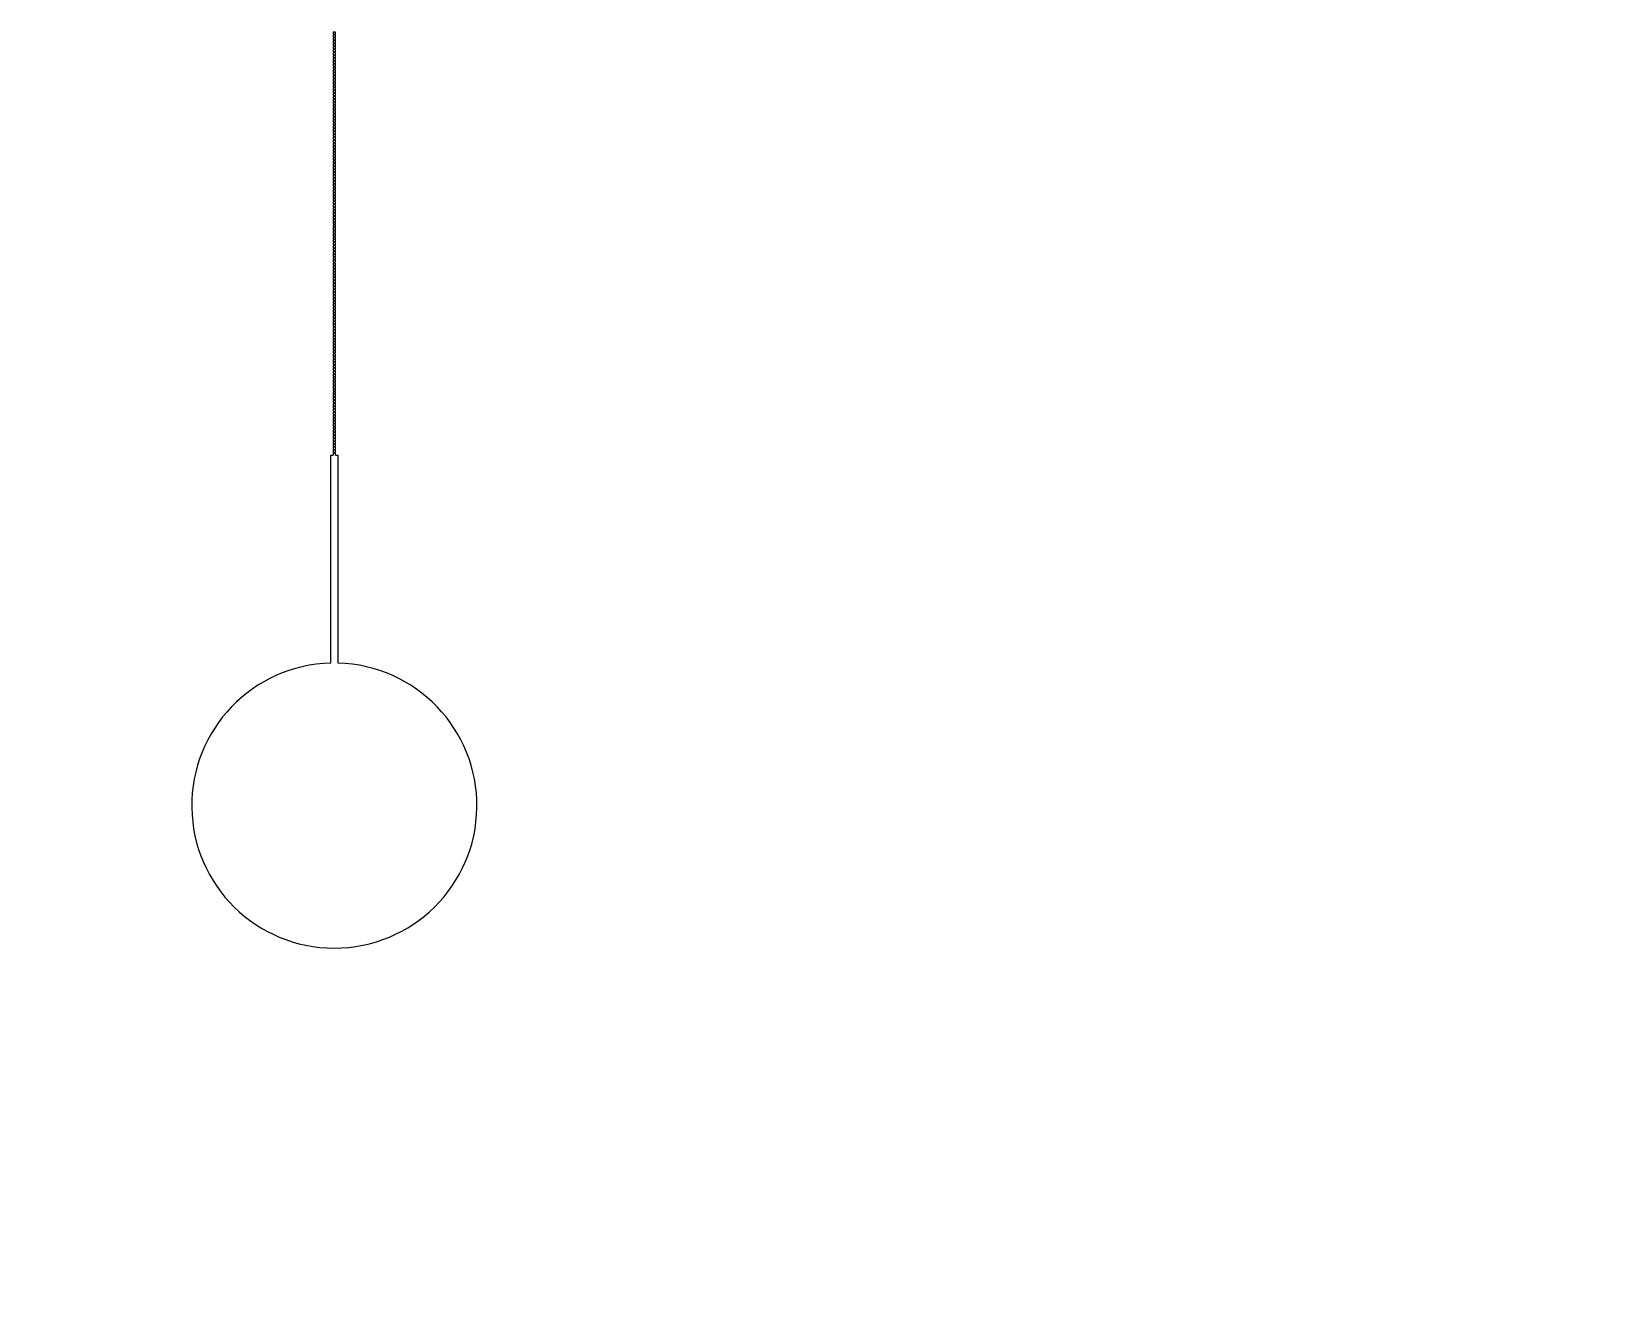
# Model space of a CAD drawing. Header units: inches. Extents: x 0 to 114300, y 0 to 114300.
# Drawn here: x 68176 to 70341, y 64377 to 66103 of the extents above; entities that cross this region are included whole.
import ezdxf

# ---------------------------------------------------------------- set-up
doc = ezdxf.new("R2010")
doc.units = ezdxf.units.IN
doc.header["$MEASUREMENT"] = 0

msp = doc.modelspace()

# ---------------------------------------------------------------- hatches: boundary and pattern name
h = msp.add_hatch()
h.set_pattern_fill('ANSI31', color=256, scale=100)
h.set_pattern_definition([(45, (-3636.992, -6350), (-8.8388348, 8.8388348), [])])
h.paths.add_polyline_path([(114300, 0), (0, 0), (0, 114300), (114300, 114300)])
edge = h.paths.add_edge_path(flags=16)
edge.add_arc((57150, 57150), 50800, 288.35844, 529.79531, ccw=False)
edge.add_line((73150, 8935.5), (41150, 8935.5))
edge.add_arc((57150, 57150), 50800, 190.20469, 251.64156, ccw=False)
edge.add_arc((57150, 57150), 50800, 169.79531, 190.20469, ccw=False)

# ---------------------------------------------------------------- linework, layer by layer
for p, q in [((68591.9, 65526.6), (68588.9, 65526.6)), ((68588.9, 65526.6), (68588.9, 65523.6)), ((68591.9, 65523.6), (68591.9, 65526.6))]:
    msp.add_line(p, q)
for points in [[(68591.9, 66102.6), (68588.9, 66102.6), (68588.9, 66099.6), (68591.9, 66099.6)], [(68591.9, 66098.6), (68588.9, 66098.6), (68588.9, 66095.6), (68591.9, 66095.6)], [(68591.9, 66094.6), (68588.9, 66094.6), (68588.9, 66091.6), (68591.9, 66091.6)], [(68591.9, 66090.6), (68588.9, 66090.6), (68588.9, 66087.6), (68591.9, 66087.6)], [(68591.9, 66086.6), (68588.9, 66086.6), (68588.9, 66083.6), (68591.9, 66083.6)], [(68591.9, 66082.6), (68588.9, 66082.6), (68588.9, 66079.6), (68591.9, 66079.6)], [(68591.9, 66078.6), (68588.9, 66078.6), (68588.9, 66075.6), (68591.9, 66075.6)], [(68591.9, 66074.6), (68588.9, 66074.6), (68588.9, 66071.6), (68591.9, 66071.6)], [(68591.9, 66070.6), (68588.9, 66070.6), (68588.9, 66067.6), (68591.9, 66067.6)], [(68591.9, 66066.6), (68588.9, 66066.6), (68588.9, 66063.6), (68591.9, 66063.6)], [(68591.9, 66062.6), (68588.9, 66062.6), (68588.9, 66059.6), (68591.9, 66059.6)], [(68591.9, 66058.6), (68588.9, 66058.6), (68588.9, 66055.6), (68591.9, 66055.6)], [(68591.9, 66054.6), (68588.9, 66054.6), (68588.9, 66051.6), (68591.9, 66051.6)], [(68591.9, 66050.6), (68588.9, 66050.6), (68588.9, 66047.6), (68591.9, 66047.6)], [(68591.9, 66046.6), (68588.9, 66046.6), (68588.9, 66043.6), (68591.9, 66043.6)], [(68591.9, 66042.6), (68588.9, 66042.6), (68588.9, 66039.6), (68591.9, 66039.6)], [(68591.9, 66038.6), (68588.9, 66038.6), (68588.9, 66035.6), (68591.9, 66035.6)], [(68591.9, 66034.6), (68588.9, 66034.6), (68588.9, 66031.6), (68591.9, 66031.6)], [(68591.9, 66030.6), (68588.9, 66030.6), (68588.9, 66027.6), (68591.9, 66027.6)], [(68591.9, 66026.6), (68588.9, 66026.6), (68588.9, 66023.6), (68591.9, 66023.6)], [(68591.9, 66022.6), (68588.9, 66022.6), (68588.9, 66019.6), (68591.9, 66019.6)], [(68591.9, 66018.6), (68588.9, 66018.6), (68588.9, 66015.6), (68591.9, 66015.6)], [(68591.9, 66014.6), (68588.9, 66014.6), (68588.9, 66011.6), (68591.9, 66011.6)], [(68591.9, 66010.6), (68588.9, 66010.6), (68588.9, 66007.6), (68591.9, 66007.6)], [(68591.9, 66006.6), (68588.9, 66006.6), (68588.9, 66003.6), (68591.9, 66003.6)], [(68591.9, 66002.6), (68588.9, 66002.6), (68588.9, 65999.6), (68591.9, 65999.6)], [(68591.9, 65998.6), (68588.9, 65998.6), (68588.9, 65995.6), (68591.9, 65995.6)], [(68591.9, 65994.6), (68588.9, 65994.6), (68588.9, 65991.6), (68591.9, 65991.6)], [(68591.9, 65990.6), (68588.9, 65990.6), (68588.9, 65987.6), (68591.9, 65987.6)], [(68591.9, 65986.6), (68588.9, 65986.6), (68588.9, 65983.6), (68591.9, 65983.6)], [(68591.9, 65982.6), (68588.9, 65982.6), (68588.9, 65979.6), (68591.9, 65979.6)], [(68591.9, 65978.6), (68588.9, 65978.6), (68588.9, 65975.6), (68591.9, 65975.6)], [(68591.9, 65974.6), (68588.9, 65974.6), (68588.9, 65971.6), (68591.9, 65971.6)], [(68591.9, 65970.6), (68588.9, 65970.6), (68588.9, 65967.6), (68591.9, 65967.6)], [(68591.9, 65966.6), (68588.9, 65966.6), (68588.9, 65963.6), (68591.9, 65963.6)], [(68591.9, 65962.6), (68588.9, 65962.6), (68588.9, 65959.6), (68591.9, 65959.6)], [(68591.9, 65958.6), (68588.9, 65958.6), (68588.9, 65955.6), (68591.9, 65955.6)], [(68591.9, 65954.6), (68588.9, 65954.6), (68588.9, 65951.6), (68591.9, 65951.6)], [(68591.9, 65950.6), (68588.9, 65950.6), (68588.9, 65947.6), (68591.9, 65947.6)], [(68591.9, 65946.6), (68588.9, 65946.6), (68588.9, 65943.6), (68591.9, 65943.6)], [(68591.9, 65942.6), (68588.9, 65942.6), (68588.9, 65939.6), (68591.9, 65939.6)], [(68591.9, 65938.6), (68588.9, 65938.6), (68588.9, 65935.6), (68591.9, 65935.6)], [(68591.9, 65934.6), (68588.9, 65934.6), (68588.9, 65931.6), (68591.9, 65931.6)], [(68591.9, 65930.6), (68588.9, 65930.6), (68588.9, 65927.6), (68591.9, 65927.6)], [(68591.9, 65926.6), (68588.9, 65926.6), (68588.9, 65923.6), (68591.9, 65923.6)], [(68591.9, 65922.6), (68588.9, 65922.6), (68588.9, 65919.6), (68591.9, 65919.6)], [(68591.9, 65918.6), (68588.9, 65918.6), (68588.9, 65915.6), (68591.9, 65915.6)], [(68591.9, 65914.6), (68588.9, 65914.6), (68588.9, 65911.6), (68591.9, 65911.6)], [(68591.9, 65910.6), (68588.9, 65910.6), (68588.9, 65907.6), (68591.9, 65907.6)], [(68591.9, 65906.6), (68588.9, 65906.6), (68588.9, 65903.6), (68591.9, 65903.6)], [(68591.9, 65902.6), (68588.9, 65902.6), (68588.9, 65899.6), (68591.9, 65899.6)], [(68591.9, 65898.6), (68588.9, 65898.6), (68588.9, 65895.6), (68591.9, 65895.6)], [(68591.9, 65894.6), (68588.9, 65894.6), (68588.9, 65891.6), (68591.9, 65891.6)], [(68591.9, 65890.6), (68588.9, 65890.6), (68588.9, 65887.6), (68591.9, 65887.6)], [(68591.9, 65886.6), (68588.9, 65886.6), (68588.9, 65883.6), (68591.9, 65883.6)], [(68591.9, 65882.6), (68588.9, 65882.6), (68588.9, 65879.6), (68591.9, 65879.6)], [(68591.9, 65878.6), (68588.9, 65878.6), (68588.9, 65875.6), (68591.9, 65875.6)], [(68591.9, 65874.6), (68588.9, 65874.6), (68588.9, 65871.6), (68591.9, 65871.6)], [(68591.9, 65870.6), (68588.9, 65870.6), (68588.9, 65867.6), (68591.9, 65867.6)], [(68591.9, 65866.6), (68588.9, 65866.6), (68588.9, 65863.6), (68591.9, 65863.6)], [(68591.9, 65862.6), (68588.9, 65862.6), (68588.9, 65859.6), (68591.9, 65859.6)], [(68591.9, 65858.6), (68588.9, 65858.6), (68588.9, 65855.6), (68591.9, 65855.6)], [(68591.9, 65854.6), (68588.9, 65854.6), (68588.9, 65851.6), (68591.9, 65851.6)], [(68591.9, 65850.6), (68588.9, 65850.6), (68588.9, 65847.6), (68591.9, 65847.6)], [(68591.9, 65846.6), (68588.9, 65846.6), (68588.9, 65843.6), (68591.9, 65843.6)], [(68591.9, 65842.6), (68588.9, 65842.6), (68588.9, 65839.6), (68591.9, 65839.6)], [(68591.9, 65838.6), (68588.9, 65838.6), (68588.9, 65835.6), (68591.9, 65835.6)], [(68591.9, 65834.6), (68588.9, 65834.6), (68588.9, 65831.6), (68591.9, 65831.6)], [(68591.9, 65830.6), (68588.9, 65830.6), (68588.9, 65827.6), (68591.9, 65827.6)], [(68591.9, 65826.6), (68588.9, 65826.6), (68588.9, 65823.6), (68591.9, 65823.6)], [(68591.9, 65822.6), (68588.9, 65822.6), (68588.9, 65819.6), (68591.9, 65819.6)], [(68591.9, 65818.6), (68588.9, 65818.6), (68588.9, 65815.6), (68591.9, 65815.6)], [(68591.9, 65814.6), (68588.9, 65814.6), (68588.9, 65811.6), (68591.9, 65811.6)], [(68591.9, 65810.6), (68588.9, 65810.6), (68588.9, 65807.6), (68591.9, 65807.6)], [(68591.9, 65806.6), (68588.9, 65806.6), (68588.9, 65803.6), (68591.9, 65803.6)], [(68591.9, 65802.6), (68588.9, 65802.6), (68588.9, 65799.6), (68591.9, 65799.6)], [(68591.9, 65798.6), (68588.9, 65798.6), (68588.9, 65795.6), (68591.9, 65795.6)], [(68591.9, 65794.6), (68588.9, 65794.6), (68588.9, 65791.6), (68591.9, 65791.6)], [(68591.9, 65790.6), (68588.9, 65790.6), (68588.9, 65787.6), (68591.9, 65787.6)], [(68591.9, 65786.6), (68588.9, 65786.6), (68588.9, 65783.6), (68591.9, 65783.6)], [(68591.9, 65782.6), (68588.9, 65782.6), (68588.9, 65779.6), (68591.9, 65779.6)], [(68591.9, 65778.6), (68588.9, 65778.6), (68588.9, 65775.6), (68591.9, 65775.6)], [(68591.9, 65774.6), (68588.9, 65774.6), (68588.9, 65771.6), (68591.9, 65771.6)], [(68591.9, 65770.6), (68588.9, 65770.6), (68588.9, 65767.6), (68591.9, 65767.6)], [(68591.9, 65766.6), (68588.9, 65766.6), (68588.9, 65763.6), (68591.9, 65763.6)], [(68591.9, 65762.6), (68588.9, 65762.6), (68588.9, 65759.6), (68591.9, 65759.6)], [(68591.9, 65758.6), (68588.9, 65758.6), (68588.9, 65755.6), (68591.9, 65755.6)], [(68591.9, 65754.6), (68588.9, 65754.6), (68588.9, 65751.6), (68591.9, 65751.6)], [(68591.9, 65750.6), (68588.9, 65750.6), (68588.9, 65747.6), (68591.9, 65747.6)], [(68591.9, 65746.6), (68588.9, 65746.6), (68588.9, 65743.6), (68591.9, 65743.6)], [(68591.9, 65742.6), (68588.9, 65742.6), (68588.9, 65739.6), (68591.9, 65739.6)], [(68591.9, 65738.6), (68588.9, 65738.6), (68588.9, 65735.6), (68591.9, 65735.6)], [(68591.9, 65734.6), (68588.9, 65734.6), (68588.9, 65731.6), (68591.9, 65731.6)], [(68591.9, 65730.6), (68588.9, 65730.6), (68588.9, 65727.6), (68591.9, 65727.6)], [(68591.9, 65726.6), (68588.9, 65726.6), (68588.9, 65723.6), (68591.9, 65723.6)], [(68591.9, 65722.6), (68588.9, 65722.6), (68588.9, 65719.6), (68591.9, 65719.6)], [(68591.9, 65718.6), (68588.9, 65718.6), (68588.9, 65715.6), (68591.9, 65715.6)], [(68591.9, 65714.6), (68588.9, 65714.6), (68588.9, 65711.6), (68591.9, 65711.6)], [(68591.9, 65710.6), (68588.9, 65710.6), (68588.9, 65707.6), (68591.9, 65707.6)], [(68591.9, 65706.6), (68588.9, 65706.6), (68588.9, 65703.6), (68591.9, 65703.6)], [(68591.9, 65702.6), (68588.9, 65702.6), (68588.9, 65699.6), (68591.9, 65699.6)], [(68591.9, 65698.6), (68588.9, 65698.6), (68588.9, 65695.6), (68591.9, 65695.6)], [(68591.9, 65694.6), (68588.9, 65694.6), (68588.9, 65691.6), (68591.9, 65691.6)], [(68591.9, 65690.6), (68588.9, 65690.6), (68588.9, 65687.6), (68591.9, 65687.6)], [(68591.9, 65686.6), (68588.9, 65686.6), (68588.9, 65683.6), (68591.9, 65683.6)], [(68591.9, 65682.6), (68588.9, 65682.6), (68588.9, 65679.6), (68591.9, 65679.6)], [(68591.9, 65678.6), (68588.9, 65678.6), (68588.9, 65675.6), (68591.9, 65675.6)], [(68591.9, 65674.6), (68588.9, 65674.6), (68588.9, 65671.6), (68591.9, 65671.6)], [(68591.9, 65670.6), (68588.9, 65670.6), (68588.9, 65667.6), (68591.9, 65667.6)], [(68591.9, 65666.6), (68588.9, 65666.6), (68588.9, 65663.6), (68591.9, 65663.6)], [(68591.9, 65662.6), (68588.9, 65662.6), (68588.9, 65659.6), (68591.9, 65659.6)], [(68591.9, 65658.6), (68588.9, 65658.6), (68588.9, 65655.6), (68591.9, 65655.6)], [(68591.9, 65654.6), (68588.9, 65654.6), (68588.9, 65651.6), (68591.9, 65651.6)], [(68591.9, 65650.6), (68588.9, 65650.6), (68588.9, 65647.6), (68591.9, 65647.6)], [(68591.9, 65646.6), (68588.9, 65646.6), (68588.9, 65643.6), (68591.9, 65643.6)], [(68591.9, 65642.6), (68588.9, 65642.6), (68588.9, 65639.6), (68591.9, 65639.6)], [(68591.9, 65638.6), (68588.9, 65638.6), (68588.9, 65635.6), (68591.9, 65635.6)], [(68591.9, 65634.6), (68588.9, 65634.6), (68588.9, 65631.6), (68591.9, 65631.6)], [(68591.9, 65630.6), (68588.9, 65630.6), (68588.9, 65627.6), (68591.9, 65627.6)], [(68591.9, 65626.6), (68588.9, 65626.6), (68588.9, 65623.6), (68591.9, 65623.6)], [(68591.9, 65622.6), (68588.9, 65622.6), (68588.9, 65619.6), (68591.9, 65619.6)], [(68591.9, 65618.6), (68588.9, 65618.6), (68588.9, 65615.6), (68591.9, 65615.6)], [(68591.9, 65614.6), (68588.9, 65614.6), (68588.9, 65611.6), (68591.9, 65611.6)], [(68591.9, 65610.6), (68588.9, 65610.6), (68588.9, 65607.6), (68591.9, 65607.6)], [(68591.9, 65606.6), (68588.9, 65606.6), (68588.9, 65603.6), (68591.9, 65603.6)], [(68591.9, 65602.6), (68588.9, 65602.6), (68588.9, 65599.6), (68591.9, 65599.6)], [(68591.9, 65598.6), (68588.9, 65598.6), (68588.9, 65595.6), (68591.9, 65595.6)], [(68591.9, 65594.6), (68588.9, 65594.6), (68588.9, 65591.6), (68591.9, 65591.6)], [(68591.9, 65590.6), (68588.9, 65590.6), (68588.9, 65587.6), (68591.9, 65587.6)], [(68591.9, 65586.6), (68588.9, 65586.6), (68588.9, 65583.6), (68591.9, 65583.6)], [(68591.9, 65582.6), (68588.9, 65582.6), (68588.9, 65579.6), (68591.9, 65579.6)], [(68591.9, 65578.6), (68588.9, 65578.6), (68588.9, 65575.6), (68591.9, 65575.6)], [(68591.9, 65574.6), (68588.9, 65574.6), (68588.9, 65571.6), (68591.9, 65571.6)], [(68591.9, 65570.6), (68588.9, 65570.6), (68588.9, 65567.6), (68591.9, 65567.6)], [(68591.9, 65566.6), (68588.9, 65566.6), (68588.9, 65563.6), (68591.9, 65563.6)], [(68591.9, 65562.6), (68588.9, 65562.6), (68588.9, 65559.6), (68591.9, 65559.6)], [(68591.9, 65558.6), (68588.9, 65558.6), (68588.9, 65555.6), (68591.9, 65555.6)], [(68591.9, 65554.6), (68588.9, 65554.6), (68588.9, 65551.6), (68591.9, 65551.6)], [(68591.9, 65550.6), (68588.9, 65550.6), (68588.9, 65547.6), (68591.9, 65547.6)], [(68591.9, 65546.6), (68588.9, 65546.6), (68588.9, 65543.6), (68591.9, 65543.6)], [(68591.9, 65542.6), (68588.9, 65542.6), (68588.9, 65539.6), (68591.9, 65539.6)], [(68591.9, 65538.6), (68588.9, 65538.6), (68588.9, 65535.6), (68591.9, 65535.6)], [(68591.9, 65534.6), (68588.9, 65534.6), (68588.9, 65531.6), (68591.9, 65531.6)], [(68591.9, 65530.6), (68588.9, 65530.6), (68588.9, 65527.6), (68591.9, 65527.6)]]:
    msp.add_lwpolyline(points, close=True)
for points in [[(68585.4, 65239.3), (68585.4, 65523.6), (68588.9, 65523.6)], [(68591.9, 65523.6), (68595.4, 65523.6), (68595.4, 65239.3)]]:
    msp.add_lwpolyline(points)
msp.add_arc((68590.4, 65044.4), 195, 91.4693, 88.5307)

doc.saveas('drawing.dxf')
